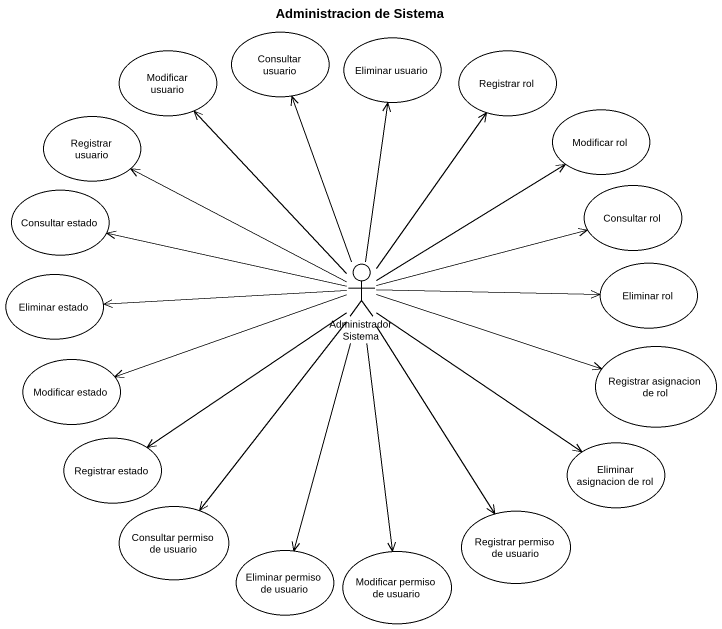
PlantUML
@startuml
title Administracion de Sistema
usecase "Consultar usuario" as Consultar_usuario
usecase "Eliminar usuario" as Eliminar_usuario
usecase "Modificar usuario" as Modificar_usuario
usecase "Registrar rol" as Registrar_rol
usecase "Registrar usuario" as Registrar_usuario
usecase "Modificar rol" as Modificar_rol
usecase "Consultar estado" as Consultar_estado
usecase "Consultar rol" as Consultar_rol
usecase "Eliminar estado" as Eliminar_estado
actor "Administrador Sistema" as Administrador_Sistema
usecase "Eliminar rol" as Eliminar_rol
usecase "Modificar estado" as Modificar_estado
usecase "Registrar asignacion de rol" as Registrar_asignacion_de_rol
usecase "Registrar estado" as Registrar_estado
usecase "Eliminar asignacion de rol" as Eliminar_asignacion_de_rol
usecase "Consultar permiso de usuario" as Consultar_permiso_de_usuario
usecase "Registrar permiso de usuario" as Registrar_permiso_de_usuario
usecase "Eliminar permiso de usuario" as Eliminar_permiso_de_usuario
usecase "Modificar permiso de usuario" as Modificar_permiso_de_usuario
Administrador_Sistema -up-> Consultar_usuario
Administrador_Sistema -up-> Eliminar_usuario
Administrador_Sistema -up-> Modificar_usuario
Administrador_Sistema -up-> Registrar_rol
Administrador_Sistema -left-> Registrar_usuario
Administrador_Sistema -up-> Modificar_rol
Administrador_Sistema -left-> Consultar_estado
Administrador_Sistema -right-> Consultar_rol
Administrador_Sistema -left-> Eliminar_estado
Administrador_Sistema -right-> Eliminar_rol
Administrador_Sistema -left-> Modificar_estado
Administrador_Sistema -right-> Registrar_asignacion_de_rol
Administrador_Sistema --> Registrar_estado
Administrador_Sistema --> Eliminar_asignacion_de_rol
Administrador_Sistema --> Consultar_permiso_de_usuario
Administrador_Sistema --> Registrar_permiso_de_usuario
Administrador_Sistema --> Eliminar_permiso_de_usuario
Administrador_Sistema --> Modificar_permiso_de_usuario
@enduml
